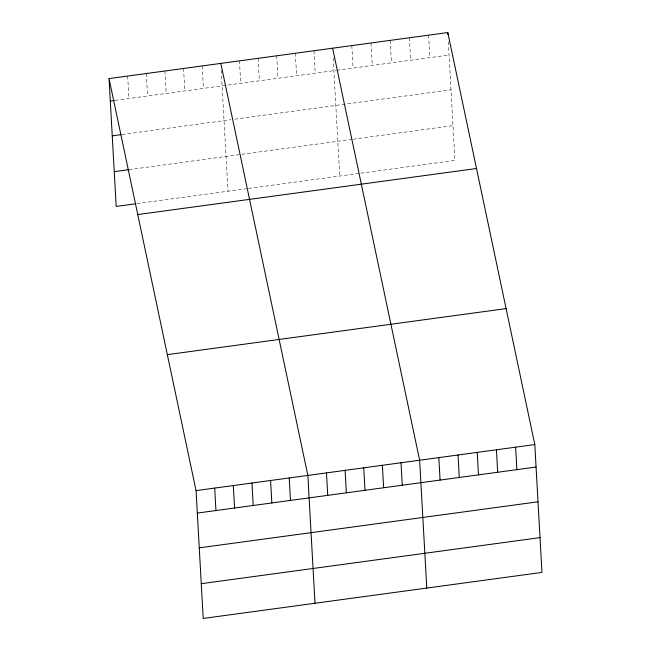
<?xml version="1.0" encoding="UTF-8"?>
<svg xmlns="http://www.w3.org/2000/svg" width="651" height="651" viewBox="0 0 651 651"><rect width="100%" height="100%" fill="white"/><g stroke="black" fill="none" stroke-linecap="round" stroke-linejoin="round"><path stroke-width="0.49" stroke-dasharray="3.25 2.44" d="M115.203 100.392L335.794 70.406M336.754 70.275L449.052 55.018M122.046 134.497L230.893 119.703M234.816 119.174L450.997 89.789M128.955 169.659L240.74 154.466M241.724 154.328L352.215 139.314M353.176 139.184L452.998 125.61M136.783 203.633L246.607 188.7M248.568 188.432L358.961 173.435M360.882 173.166L454.943 160.382L448.173 39.386M428.594 35.162L429.855 57.622M409.406 37.766L410.659 60.234M390.209 40.378L391.463 62.846M371.013 42.99L372.266 65.45M351.817 45.594L353.07 68.062M333.166 57.972L339.765 176.039M313.985 50.737L315.247 73.205M295.359 53.268L296.612 75.736M276.724 55.807L277.977 78.266M258.089 58.338L259.35 80.797M239.462 60.868L240.715 83.336M221.21 70.235L227.98 191.231M202.201 65.93L203.454 88.398M183.566 68.469L184.827 90.928M164.939 71L166.192 93.459M146.304 73.53L147.557 95.998M127.669 76.061L128.931 98.529"/><path stroke-width="0.98" d="M109.042 78.592L447.79 32.55L534.813 444.568L541.957 572.408L203.21 618.45L196.057 490.618L109.042 78.592L116.187 206.432L134.822 203.901M110.296 101.06L114.218 100.531M112.241 135.831L121.07 134.635M114.242 171.661L128.955 169.659M137.76 214.561L476.508 168.519M167.34 354.649L506.096 308.607M196.057 490.618L534.813 444.568M197.318 513.078L536.066 467.036M199.263 547.849L538.011 501.807M201.265 583.678L540.013 537.628M332.62 48.207L419.635 460.224L426.779 588.056M220.827 63.399L307.85 475.417L314.994 603.257M515.616 447.18L516.87 469.64M496.42 449.792L497.673 472.252M477.224 452.396L478.477 474.864M447.79 32.55L447.904 34.503M458.027 455.008L459.28 477.468M438.831 457.612L440.084 480.08M401.008 462.755L402.261 485.223M382.373 465.294L383.626 487.754M363.738 467.825L364.999 490.284M345.111 470.356L346.365 492.823M326.476 472.886L327.738 495.354M289.215 477.956L290.468 500.416M270.588 480.487L271.841 502.946M251.953 483.018L253.206 505.485M233.318 485.548L234.58 508.016M214.692 488.087L215.945 510.547"/></g></svg>
